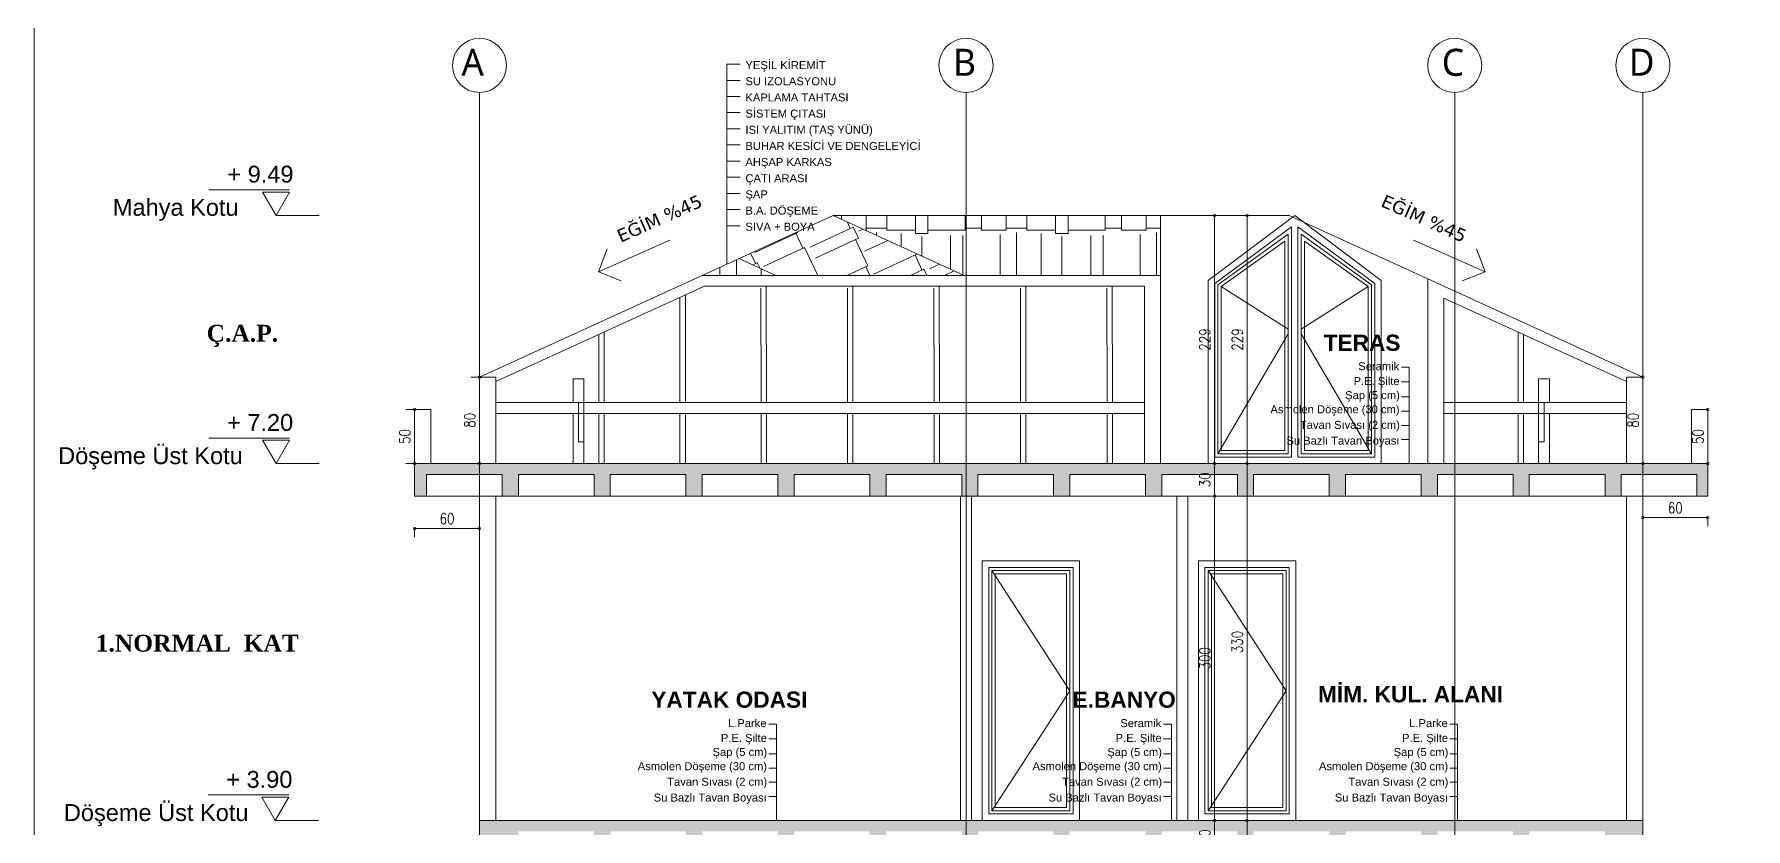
# Model space of a CAD drawing. Header units: millimetres. Extents: x 14753 to 45183, y 5640 to 19518.
# Drawn here: x 18019 to 19602, y 12728 to 13463 of the extents above; entities that cross this region are included whole.
import ezdxf

# ---------------------------------------------------------------- set-up
doc = ezdxf.new("R2010")
doc.units = ezdxf.units.MM
for name, color, linetype, lineweight in [('CERCEVE', 66, 'Continuous', 0), ('k tarama', 252, 'Continuous', 9), ('k yazi', 253, 'Continuous', 15)]:
    doc.layers.add(name, color=color, linetype=linetype, lineweight=lineweight)
doc.styles.add('MtXpl_Segoe_UI', font='segoeui.ttf')
doc.styles.add('olcu 50', font='simplxtw.shx', dxfattribs={"width": 0.8, "height": 10})
doc.styles.get("Standard").update_dxf_attribs({"font": 'arial.ttf'})
doc.dimstyles.new('K OLCU 100', dxfattribs={"dimscale": 40, "dimtxt": 10, "dimasz": 0.12, "dimexe": 0.2, "dimexo": 0.8, "dimgap": 0.1, "dimtad": 1, "dimdec": 0, "dimzin": 9, "dimtxsty": 'olcu 50', "dimblk": 'DOTSMALL', "dimcen": 0.5, "dimadec": 0, "dimazin": 0, "dimtfac": 1, "dimtdec": 0, "dimtix": 1, "dimtmove": 1, "dimatfit": 0, "dimldrblk": 'ORIGIN', "dimfxl": 1, "dimfxlon": 1, "dimarcsym": 0})
pattern_1 = [(0, (-366940.122, -4535584.14), (97.155, 45.72), [22.86, -19.05, 26.67, -11.43, 34.29, -15.24]), (0, (-366917.262, -4535582.235), (97.155, 45.72), [19.05, -72.39, 15.24, -22.86]), (0, (-366871.542, -4535586.997), (97.155, 45.72), [11.43, -118.11]), (90, (-366940.122, -4535584.14), (-32.385, 45.72), [43.815, -139.065]), (90, (-366917.262, -4535584.14), (-32.385, 45.72), [42.8625, -140.0175]), (90, (-366898.212, -4535584.14), (-32.385, 45.72), [40.005, -142.875]), (90, (-366871.542, -4535586.997), (-32.385, 45.72), [43.815, -139.065]), (90, (-366860.112, -4535586.997), (-32.385, 45.72), [43.815, -139.065]), (90, (-366825.822, -4535584.14), (-32.385, 45.72), [41.91, -140.97])]

# ---------------------------------------------------------------- blocks, each defined once
blk = doc.blocks.new('_DotSmall')
at = {"color": 0, "linetype": 'ByBlock', "const_width": 0.5}
blk.add_lwpolyline([(-0.0625, 0, 1), (0.0625, 0, 1)], format="xyb", close=True, dxfattribs=at)
blk = doc.blocks.new('*D725')
at = {"layer": 'Defpoints', "color": 0, "transparency": 16777216}
for p in [(19583.6, 12735.9), (19583.6, 12735.9), (19583.6, 12405.9)]:
    blk.add_point(p, dxfattribs=at)
at = {"layer": 'k tarama', "color": 0, "lineweight": -2, "transparency": 16777216}
for p, q in [((19583.6, 12735.9), (19575.6, 12735.9)), ((19583.6, 12405.9), (19583.6, 12735.9)), ((19583.6, 12405.9), (19575.6, 12405.9))]:
    blk.add_line(p, q, dxfattribs=at)
at = {"layer": 'k tarama', "color": 0, "lineweight": -2, "transparency": 16777216, "xscale": 4.8, "yscale": 4.8, "zscale": 4.8}
for p, rotation in [((19583.6, 12735.9), 90), ((19583.6, 12405.9), 270)]:
    blk.add_blockref('_DotSmall', p, dxfattribs=dict(at, rotation=rotation))
at = {"layer": 'k tarama', "color": 0, "transparency": 16777216, "insert": (19574.6, 12570.9), "char_height": 10, "attachment_point": 5, "rotation": 90, "style": 'olcu 50'}
blk.add_mtext('330', dxfattribs=at)
blk = doc.blocks.new('_Origin')
at = {"color": 0, "linetype": 'ByBlock', "lineweight": -2}
blk.add_line((0, 0), (-1, 0), dxfattribs=at)
blk.add_circle((0, 0), 0.5, dxfattribs=at)
blk = doc.blocks.new('*D726')
at = {"layer": 'Defpoints', "color": 0, "transparency": 16777216}
for p in [(19583.6, 13065.9), (19583.6, 13065.9), (19583.6, 12735.9)]:
    blk.add_point(p, dxfattribs=at)
at = {"layer": 'k tarama', "color": 0, "lineweight": -2, "transparency": 16777216}
for p, q in [((19583.6, 13065.9), (19575.6, 13065.9)), ((19583.6, 12735.9), (19583.6, 13065.9)), ((19583.6, 12735.9), (19575.6, 12735.9))]:
    blk.add_line(p, q, dxfattribs=at)
at = {"layer": 'k tarama', "color": 0, "lineweight": -2, "transparency": 16777216, "xscale": 4.8, "yscale": 4.8, "zscale": 4.8}
for p, rotation in [((19583.6, 13065.9), 90), ((19583.6, 12735.9), 270)]:
    blk.add_blockref('_DotSmall', p, dxfattribs=dict(at, rotation=rotation))
at = {"layer": 'k tarama', "color": 0, "transparency": 16777216, "insert": (19574.6, 12900.9), "char_height": 10, "attachment_point": 5, "rotation": 90, "style": 'olcu 50'}
blk.add_mtext('330', dxfattribs=at)
blk = doc.blocks.new('*D727')
at = {"layer": 'Defpoints', "color": 0, "transparency": 16777216}
for p in [(19583.6, 13295.3), (19583.6, 13295.3), (19583.6, 13065.9)]:
    blk.add_point(p, dxfattribs=at)
at = {"layer": 'k tarama', "color": 0, "lineweight": -2, "transparency": 16777216}
for p, q in [((19583.6, 13295.3), (19575.6, 13295.3)), ((19583.6, 13065.9), (19583.6, 13295.3)), ((19583.6, 13065.9), (19575.6, 13065.9))]:
    blk.add_line(p, q, dxfattribs=at)
at = {"layer": 'k tarama', "color": 0, "lineweight": -2, "transparency": 16777216, "xscale": 4.8, "yscale": 4.8, "zscale": 4.8}
for p, rotation in [((19583.6, 13295.3), 90), ((19583.6, 13065.9), 270)]:
    blk.add_blockref('_DotSmall', p, dxfattribs=dict(at, rotation=rotation))
at = {"layer": 'k tarama', "color": 0, "transparency": 16777216, "insert": (19574.6, 13180.6), "char_height": 10, "attachment_point": 5, "rotation": 90, "style": 'olcu 50'}
blk.add_mtext('229', dxfattribs=at)
blk = doc.blocks.new('*D728')
at = {"layer": 'Defpoints', "color": 0, "transparency": 16777216}
for p in [(19553.6, 13295.3), (19553.6, 13065.9), (19553.6, 13065.9)]:
    blk.add_point(p, dxfattribs=at)
at = {"layer": 'k tarama', "color": 0, "lineweight": -2, "transparency": 16777216}
for p, q in [((19553.6, 13295.3), (19545.6, 13295.3)), ((19553.6, 13295.3), (19553.6, 13065.9)), ((19553.6, 13065.9), (19545.6, 13065.9))]:
    blk.add_line(p, q, dxfattribs=at)
at = {"layer": 'k tarama', "color": 0, "lineweight": -2, "transparency": 16777216, "xscale": 4.8, "yscale": 4.8, "zscale": 4.8}
for p, rotation in [((19553.6, 13295.3), 90), ((19553.6, 13065.9), 270)]:
    blk.add_blockref('_DotSmall', p, dxfattribs=dict(at, rotation=rotation))
at = {"layer": 'k tarama', "color": 0, "transparency": 16777216, "insert": (19544.6, 13180.6), "char_height": 10, "attachment_point": 5, "rotation": 90, "style": 'olcu 50'}
blk.add_mtext('229', dxfattribs=at)
blk = doc.blocks.new('*D729')
at = {"layer": 'Defpoints', "color": 0, "transparency": 16777216}
for p in [(19553.6, 13065.9), (19553.6, 13035.9), (19553.6, 13035.9)]:
    blk.add_point(p, dxfattribs=at)
at = {"layer": 'k tarama', "color": 0, "lineweight": -2, "transparency": 16777216}
for p, q in [((19553.6, 13065.9), (19545.6, 13065.9)), ((19553.6, 13065.9), (19553.6, 13035.9)), ((19553.6, 13035.9), (19545.6, 13035.9))]:
    blk.add_line(p, q, dxfattribs=at)
at = {"layer": 'k tarama', "color": 0, "lineweight": -2, "transparency": 16777216, "xscale": 4.8, "yscale": 4.8, "zscale": 4.8}
for p, rotation in [((19553.6, 13065.9), 90), ((19553.6, 13035.9), 270)]:
    blk.add_blockref('_DotSmall', p, dxfattribs=dict(at, rotation=rotation))
at = {"layer": 'k tarama', "color": 0, "transparency": 16777216, "insert": (19544.6, 13050.9), "char_height": 10, "attachment_point": 5, "rotation": 90, "style": 'olcu 50'}
blk.add_mtext('30', dxfattribs=at)
blk = doc.blocks.new('*D730')
at = {"layer": 'Defpoints', "color": 0, "transparency": 16777216}
for p in [(19553.6, 13035.9), (19553.6, 12735.9), (19553.6, 12735.9)]:
    blk.add_point(p, dxfattribs=at)
at = {"layer": 'k tarama', "color": 0, "lineweight": -2, "transparency": 16777216}
for p, q in [((19553.6, 13035.9), (19545.6, 13035.9)), ((19553.6, 13035.9), (19553.6, 12735.9)), ((19553.6, 12735.9), (19545.6, 12735.9))]:
    blk.add_line(p, q, dxfattribs=at)
at = {"layer": 'k tarama', "color": 0, "lineweight": -2, "transparency": 16777216, "xscale": 4.8, "yscale": 4.8, "zscale": 4.8}
for p, rotation in [((19553.6, 13035.9), 90), ((19553.6, 12735.9), 270)]:
    blk.add_blockref('_DotSmall', p, dxfattribs=dict(at, rotation=rotation))
at = {"layer": 'k tarama', "color": 0, "transparency": 16777216, "insert": (19544.6, 12885.9), "char_height": 10, "attachment_point": 5, "rotation": 90, "style": 'olcu 50'}
blk.add_mtext('300', dxfattribs=at)
blk = doc.blocks.new('*D731')
at = {"layer": 'Defpoints', "color": 0, "transparency": 16777216}
for p in [(19553.6, 12735.9), (19553.6, 12705.9), (19553.6, 12705.9)]:
    blk.add_point(p, dxfattribs=at)
at = {"layer": 'k tarama', "color": 0, "lineweight": -2, "transparency": 16777216}
for p, q in [((19553.6, 12735.9), (19545.6, 12735.9)), ((19553.6, 12735.9), (19553.6, 12705.9)), ((19553.6, 12705.9), (19545.6, 12705.9))]:
    blk.add_line(p, q, dxfattribs=at)
at = {"layer": 'k tarama', "color": 0, "lineweight": -2, "transparency": 16777216, "xscale": 4.8, "yscale": 4.8, "zscale": 4.8}
for p, rotation in [((19553.6, 12735.9), 90), ((19553.6, 12705.9), 270)]:
    blk.add_blockref('_DotSmall', p, dxfattribs=dict(at, rotation=rotation))
at = {"layer": 'k tarama', "color": 0, "transparency": 16777216, "insert": (19544.6, 12720.9), "char_height": 10, "attachment_point": 5, "rotation": 90, "style": 'olcu 50'}
blk.add_mtext('30', dxfattribs=at)
blk = doc.blocks.new('*D717')
at = {"layer": 'Defpoints', "color": 0, "transparency": 16777216}
for p in [(20009.7, 13115.9), (20009.7, 13115.9), (20009.7, 13065.9)]:
    blk.add_point(p, dxfattribs=at)
at = {"layer": 'k tarama', "color": 0, "lineweight": -2, "transparency": 16777216}
for p, q in [((20009.7, 13115.9), (20001.7, 13115.9)), ((20009.7, 13065.9), (20009.7, 13115.9)), ((20009.7, 13065.9), (20001.7, 13065.9))]:
    blk.add_line(p, q, dxfattribs=at)
at = {"layer": 'k tarama', "color": 0, "lineweight": -2, "transparency": 16777216, "xscale": 4.8, "yscale": 4.8, "zscale": 4.8}
for p, rotation in [((20009.7, 13115.9), 90), ((20009.7, 13065.9), 270)]:
    blk.add_blockref('_DotSmall', p, dxfattribs=dict(at, rotation=rotation))
at = {"layer": 'k tarama', "color": 0, "transparency": 16777216, "insert": (20000.7, 13090.9), "char_height": 10, "attachment_point": 5, "rotation": 90, "style": 'olcu 50'}
blk.add_mtext('50', dxfattribs=at)
blk = doc.blocks.new('*D718')
at = {"layer": 'Defpoints', "color": 0, "transparency": 16777216}
for p in [(19949.7, 13145.9), (19949.7, 13145.9), (19949.7, 13065.9)]:
    blk.add_point(p, dxfattribs=at)
at = {"layer": 'k tarama', "color": 0, "lineweight": -2, "transparency": 16777216}
for p, q in [((19949.7, 13145.9), (19941.7, 13145.9)), ((19949.7, 13065.9), (19949.7, 13145.9)), ((19949.7, 13065.9), (19941.7, 13065.9))]:
    blk.add_line(p, q, dxfattribs=at)
at = {"layer": 'k tarama', "color": 0, "lineweight": -2, "transparency": 16777216, "xscale": 4.8, "yscale": 4.8, "zscale": 4.8}
for p, rotation in [((19949.7, 13145.9), 90), ((19949.7, 13065.9), 270)]:
    blk.add_blockref('_DotSmall', p, dxfattribs=dict(at, rotation=rotation))
at = {"layer": 'k tarama', "color": 0, "transparency": 16777216, "insert": (19940.7, 13105.9), "char_height": 10, "attachment_point": 5, "rotation": 90, "style": 'olcu 50'}
blk.add_mtext('80', dxfattribs=at)
blk = doc.blocks.new('*D719')
at = {"layer": 'Defpoints', "color": 0, "transparency": 16777216}
for p in [(19949.7, 13035.9), (20009.7, 13035.9), (19949.7, 13015.9)]:
    blk.add_point(p, dxfattribs=at)
at = {"layer": 'k tarama', "color": 0, "lineweight": -2, "transparency": 16777216}
for p, q in [((19949.7, 13015.9), (19949.7, 13007.9)), ((20009.7, 13015.9), (19949.7, 13015.9)), ((20009.7, 13015.9), (20009.7, 13007.9))]:
    blk.add_line(p, q, dxfattribs=at)
at = {"layer": 'k tarama', "color": 0, "lineweight": -2, "transparency": 16777216, "xscale": 4.8, "yscale": 4.8, "zscale": 4.8, "rotation": 180}
blk.add_blockref('_DotSmall', (19949.7, 13015.9), dxfattribs=at)
at = {"layer": 'k tarama', "color": 0, "lineweight": -2, "transparency": 16777216, "xscale": 4.8, "yscale": 4.8, "zscale": 4.8}
blk.add_blockref('_DotSmall', (20009.7, 13015.9), dxfattribs=at)
at = {"layer": 'k tarama', "color": 0, "transparency": 16777216, "insert": (19979.7, 13024.9), "char_height": 10, "attachment_point": 5, "style": 'olcu 50'}
blk.add_mtext('60', dxfattribs=at)
blk = doc.blocks.new('*D720')
at = {"layer": 'Defpoints', "color": 0, "transparency": 16777216}
for p in [(18813.7, 13035.9), (18873.7, 13035.9), (18813.7, 13005.9)]:
    blk.add_point(p, dxfattribs=at)
at = {"layer": 'k tarama', "color": 0, "lineweight": -2, "transparency": 16777216}
for p, q in [((18813.7, 13005.9), (18813.7, 12997.9)), ((18873.7, 13005.9), (18813.7, 13005.9)), ((18873.7, 13005.9), (18873.7, 12997.9))]:
    blk.add_line(p, q, dxfattribs=at)
at = {"layer": 'k tarama', "color": 0, "lineweight": -2, "transparency": 16777216, "xscale": 4.8, "yscale": 4.8, "zscale": 4.8, "rotation": 180}
blk.add_blockref('_DotSmall', (18813.7, 13005.9), dxfattribs=at)
at = {"layer": 'k tarama', "color": 0, "lineweight": -2, "transparency": 16777216, "xscale": 4.8, "yscale": 4.8, "zscale": 4.8}
blk.add_blockref('_DotSmall', (18873.7, 13005.9), dxfattribs=at)
at = {"layer": 'k tarama', "color": 0, "transparency": 16777216, "insert": (18843.7, 13014.9), "char_height": 10, "attachment_point": 5, "style": 'olcu 50'}
blk.add_mtext('60', dxfattribs=at)
blk = doc.blocks.new('*D721')
at = {"layer": 'Defpoints', "color": 0, "transparency": 16777216}
for p in [(18873.7, 13145.9), (18873.7, 13145.9), (18873.7, 13065.9)]:
    blk.add_point(p, dxfattribs=at)
at = {"layer": 'k tarama', "color": 0, "lineweight": -2, "transparency": 16777216}
for p, q in [((18873.7, 13145.9), (18865.7, 13145.9)), ((18873.7, 13065.9), (18873.7, 13145.9)), ((18873.7, 13065.9), (18865.7, 13065.9))]:
    blk.add_line(p, q, dxfattribs=at)
at = {"layer": 'k tarama', "color": 0, "lineweight": -2, "transparency": 16777216, "xscale": 4.8, "yscale": 4.8, "zscale": 4.8}
for p, rotation in [((18873.7, 13145.9), 90), ((18873.7, 13065.9), 270)]:
    blk.add_blockref('_DotSmall', p, dxfattribs=dict(at, rotation=rotation))
at = {"layer": 'k tarama', "color": 0, "transparency": 16777216, "insert": (18864.7, 13105.9), "char_height": 10, "attachment_point": 5, "rotation": 90, "style": 'olcu 50'}
blk.add_mtext('80', dxfattribs=at)
blk = doc.blocks.new('*D722')
at = {"layer": 'Defpoints', "color": 0, "transparency": 16777216}
for p in [(18813.7, 13115.9), (18813.7, 13115.9), (18813.7, 13065.9)]:
    blk.add_point(p, dxfattribs=at)
at = {"layer": 'k tarama', "color": 0, "lineweight": -2, "transparency": 16777216}
for p, q in [((18813.7, 13115.9), (18805.7, 13115.9)), ((18813.7, 13065.9), (18813.7, 13115.9)), ((18813.7, 13065.9), (18805.7, 13065.9))]:
    blk.add_line(p, q, dxfattribs=at)
at = {"layer": 'k tarama', "color": 0, "lineweight": -2, "transparency": 16777216, "xscale": 4.8, "yscale": 4.8, "zscale": 4.8}
for p, rotation in [((18813.7, 13115.9), 90), ((18813.7, 13065.9), 270)]:
    blk.add_blockref('_DotSmall', p, dxfattribs=dict(at, rotation=rotation))
at = {"layer": 'k tarama', "color": 0, "transparency": 16777216, "insert": (18804.7, 13090.9), "char_height": 10, "attachment_point": 5, "rotation": 90, "style": 'olcu 50'}
blk.add_mtext('50', dxfattribs=at)
blk = doc.blocks.new('kot1')
for p, q in [((578788.5, 90039.1), (578863, 90039.1)), ((578801, 90015.5), (578761, 90015.5))]:
    blk.add_line(p, q)
blk.add_lwpolyline([(578813.5, 90037.1), (578788.5, 90037.1), (578801, 90015.5)], close=True)
blk = doc.blocks.new('GXFFCGXFGFC')
at = {"layer": 'k yazi'}
for p, q in [((25995.3, 12934.2), (25995.3, 12749.5)), ((26007.4, 12934.2), (25995.3, 12934.2)), ((26007.4, 12919.2), (25995.3, 12919.2)), ((26007.4, 12904.3), (25995.3, 12904.3)), ((26007.4, 12889.4), (25995.3, 12889.4)), ((26007.4, 12874.4), (25995.3, 12874.4)), ((26007.4, 12859.5), (25995.3, 12859.5)), ((26007.4, 12844.6), (25995.3, 12844.6)), ((26007.4, 12829.6), (25995.3, 12829.6)), ((26007.4, 12814.7), (25995.3, 12814.7)), ((26007.4, 12799.7), (25995.3, 12799.7)), ((26007.4, 12784.8), (25995.3, 12784.8))]:
    blk.add_line(p, q, dxfattribs=at)
for s, p in [('YEŞİL KİREMİT', (26012.4, 12929.6)), ('SU IZOLASYONU', (26012.4, 12914.7)), ('KAPLAMA TAHTASI', (26012.4, 12899.7)), ('SİSTEM ÇITASI', (26012.4, 12884.8)), ('ISI YALITIM (TAŞ YÜNÜ)', (26012.4, 12869.8)), ('BUHAR KESİCİ VE DENGELEYİCİ', (26012.4, 12854.9)), ('AHŞAP KARKAS', (26012.4, 12840)), ('ÇATI ARASI', (26012.4, 12825)), ('ŞAP', (26012.4, 12810.1)), ('B.A. DÖŞEME', (26012.4, 12795.1)), ('SIVA + BOYA', (26012.4, 12780.2))]:
    blk.add_text(s, height=7.4, dxfattribs=at).set_placement(p)
blk = doc.blocks.new('iski kesiti')
at = {"layer": 'k tarama'}
h = blk.add_hatch(dxfattribs=at)
h.set_pattern_fill('AR-RSHKE', color=256, scale=0.15, angle=115)
h.set_pattern_definition([(115, (-366940.122, -4535584.14), (-82.49586924, 68.7302261), [22.86, -19.05, 26.67, -11.43, 34.29, -15.24]), (115, (-366951.51, -4535564.227), (-82.49586924, 68.7302261), [19.05, -72.39, 15.24, -22.86]), (115, (-366966.516, -4535520.78), (-82.49586924, 68.7302261), [11.43, -118.11]), (205, (-366940.122, -4535584.14), (-27.74989962, -48.6728846), [43.815, -139.065]), (205, (-366949.783, -4535563.422), (-27.74989962, -48.6728846), [42.8625, -140.0175]), (205, (-366957.834, -4535546.157), (-27.74989962, -48.6728846), [40.005, -142.875]), (205, (-366966.516, -4535520.778), (-27.74989962, -48.6728846), [43.815, -139.065]), (205, (-366971.346, -4535510.42), (-27.74989962, -48.6728846), [43.815, -139.065]), (205, (-366988.428, -4535480.55), (-27.74989962, -48.6728846), [41.91, -140.97])])
h.paths.add_polyline_path([(19113.7, 13255.5), (19147.9, 13239.9), (19321.9, 13239.9), (19200.7, 13295.3)])
h = blk.add_hatch(dxfattribs=at)
h.set_pattern_fill('AR-RSHKE', color=256, scale=0.15, angle=360)
h.set_pattern_definition(pattern_1)
h.paths.add_polyline_path([(19200.7, 13295.3), (19321.9, 13239.9), (19503.7, 13239.9), (19503.7, 13295.3)])
h = blk.add_hatch(dxfattribs=at)
h.set_pattern_fill('AR-RSHKE', color=256, scale=0.15, angle=360)
h.set_pattern_definition(pattern_1)
h.paths.add_polyline_path([(19079.6, 13239.9), (19113.7, 13255.5), (19147.9, 13239.9)])
h = blk.add_hatch(dxfattribs=at)
h.set_pattern_fill('JIS_STN_2.5', color=256, scale=5)
h.set_pattern_definition([(45, (-366940.122, -4535584.14), (-8.838834765, 8.838834765), []), (45, (-366931.297, -4535584.14), (-8.838834765, 8.838834765), [6, -2.5])])
h.paths.add_polyline_path([(19489.7, 13055.9), (19419.7, 13055.9), (19419.7, 13035.9), (19404.7, 13035.9), (19404.7, 13055.9), (19334.7, 13055.9), (19334.7, 13035.9), (19319.7, 13035.9), (19319.7, 13055.9), (19249.7, 13055.9), (19249.7, 13035.9), (19234.7, 13035.9), (19234.7, 13055.9), (19164.7, 13055.9), (19164.7, 13035.9), (19149.7, 13035.9), (19149.7, 13055.9), (19079.7, 13055.9), (19079.7, 13035.9), (19064.7, 13035.9), (19064.7, 13055.9), (18994.7, 13055.9), (18994.7, 13035.9), (18979.7, 13035.9), (18979.7, 13055.9), (18909.7, 13055.9), (18909.7, 13035.9), (18894.7, 13035.9), (18894.7, 13055.9), (18824.7, 13055.9), (18824.7, 13035.9), (18813.7, 13035.9), (18813.7, 13065.9), (20009.7, 13065.9), (20009.7, 13035.9), (19999.7, 13035.9), (19999.7, 13055.9), (19929.7, 13055.9), (19929.7, 13035.9), (19914.7, 13035.9), (19914.7, 13055.9), (19844.7, 13055.9), (19844.7, 13035.9), (19829.7, 13035.9), (19829.7, 13055.9), (19759.7, 13055.9), (19759.7, 13035.9), (19744.7, 13035.9), (19744.7, 13055.9), (19674.7, 13055.9), (19674.7, 13035.9), (19659.7, 13035.9), (19659.7, 13055.9), (19589.7, 13055.9), (19589.7, 13035.9), (19574.7, 13035.9), (19574.7, 13055.9), (19504.7, 13055.9), (19504.7, 13035.9), (19489.7, 13035.9)])
h.paths.add_polyline_path([(19489.7, 12725.9), (19419.7, 12725.9), (19419.7, 12705.9), (19404.7, 12705.9), (19404.7, 12725.9), (19334.7, 12725.9), (19334.7, 12705.9), (19319.7, 12705.9), (19319.7, 12725.9), (19249.7, 12725.9), (19249.7, 12705.9), (19234.7, 12705.9), (19234.7, 12725.9), (19164.7, 12725.9), (19164.7, 12705.9), (19149.7, 12705.9), (19149.7, 12725.9), (19079.7, 12725.9), (19079.7, 12705.9), (19064.7, 12705.9), (19064.7, 12725.9), (18994.7, 12725.9), (18994.7, 12705.9), (18979.7, 12705.9), (18979.7, 12725.9), (18909.7, 12725.9), (18909.7, 12705.9), (18873.7, 12705.9), (18873.7, 12735.9), (19949.7, 12735.9), (19949.7, 12705.9), (19914.7, 12705.9), (19914.7, 12725.9), (19844.7, 12725.9), (19844.7, 12705.9), (19829.7, 12705.9), (19829.7, 12725.9), (19759.7, 12725.9), (19759.7, 12705.9), (19744.7, 12705.9), (19744.7, 12725.9), (19674.7, 12725.9), (19674.7, 12705.9), (19659.7, 12705.9), (19659.7, 12725.9), (19589.7, 12725.9), (19589.7, 12705.9), (19574.7, 12705.9), (19574.7, 12725.9), (19504.7, 12725.9), (19504.7, 12705.9), (19489.7, 12705.9)])
h.paths.add_polyline_path([(19489.7, 12395.9), (19419.7, 12395.9), (19419.7, 12375.9), (19404.7, 12375.9), (19404.7, 12395.9), (19334.7, 12395.9), (19334.7, 12375.9), (19319.7, 12375.9), (19319.7, 12395.9), (19249.7, 12395.9), (19249.7, 12375.9), (19234.7, 12375.9), (19234.7, 12395.9), (19164.7, 12395.9), (19164.7, 12375.9), (19149.7, 12375.9), (19149.7, 12395.9), (19079.7, 12395.9), (19079.7, 12375.9), (19064.7, 12375.9), (19064.7, 12395.9), (18994.7, 12395.9), (18994.7, 12375.9), (18979.7, 12375.9), (18979.7, 12395.9), (18909.7, 12395.9), (18909.7, 12375.9), (18898.7, 12375.9), (18898.7, 12125.9), (18873.7, 12125.9), (18873.7, 12405.9), (19949.7, 12405.9), (19949.7, 12125.9), (19924.7, 12125.9), (19924.7, 12375.9), (19914.7, 12375.9), (19914.7, 12395.9), (19844.7, 12395.9), (19844.7, 12375.9), (19829.7, 12375.9), (19829.7, 12395.9), (19759.7, 12395.9), (19759.7, 12375.9), (19744.7, 12375.9), (19744.7, 12395.9), (19674.7, 12395.9), (19674.7, 12375.9), (19659.7, 12375.9), (19659.7, 12395.9), (19589.7, 12395.9), (19589.7, 12375.9), (19574.7, 12375.9), (19574.7, 12395.9), (19504.7, 12395.9), (19504.7, 12375.9), (19489.7, 12375.9)])
h.paths.add_polyline_path([(18823.7, 12065.9), (18823.7, 12125.9), (19999.7, 12125.9), (19999.7, 12065.9)])
for p, q in [((18873.7, 11887.5), (18873.7, 13409)), ((19323.7, 11887.5), (19323.7, 13409)), ((19775.7, 11887.5), (19775.7, 13409)), ((19949.7, 11887.5), (19949.7, 13409)), ((19200.7, 13295.3), (19079.6, 13239.9)), ((19622.7, 13295.3), (19200.7, 13295.3)), ((19200.7, 13295.3), (19321.9, 13239.9)), ((19503.7, 13239.9), (19503.7, 13295.3)), ((19622.7, 13295.3), (19750.7, 13236.8)), ((19049.9, 13272.6), (18983.8, 13243.2)), ((19737.5, 13272.6), (19803.7, 13243.2)), ((18983.8, 13243.2), (18991.7, 13264.4)), ((19113.7, 13255.5), (19147.9, 13239.9)), ((19803.7, 13243.2), (19795.7, 13264.4)), ((19079.6, 13239.9), (18873.7, 13145.9)), ((18983.8, 13243.2), (19004.8, 13234.9)), ((19079.6, 13239.9), (19503.7, 13239.9)), ((19503.7, 13065.9), (19503.7, 13239.9)), ((19750.7, 13065.9), (19750.7, 13236.8)), ((19750.7, 13236.8), (19949.7, 13145.9)), ((19803.7, 13243.2), (19782.6, 13234.9)), ((19081.8, 13229.9), (18888.7, 13141.7)), ((19081.8, 13229.9), (19488.7, 13229.9)), ((19488.7, 13065.9), (19488.7, 13229.9)), ((19765.7, 13065.9), (19765.7, 13218.9)), ((19765.7, 13218.9), (19934.7, 13141.7)), ((19733.6, 13154.9), (19726.4, 13154.9)), ((19733.6, 13065.9), (19733.6, 13154.9)), ((19733.6, 13141.4), (19726.4, 13141.4)), ((19733.6, 13127.6), (19726.4, 13127.6)), ((19733.6, 13127.6), (19726.4, 13127.6)), ((19733.6, 13114.4), (19726.4, 13114.4)), ((19733.6, 13114.4), (19726.4, 13114.4)), ((19733.6, 13101.2), (19726.4, 13101.2)), ((19733.6, 13101.2), (19726.4, 13101.2)), ((19733.6, 13088), (19726.4, 13088)), ((19733.6, 13088), (19726.4, 13088)), ((20009.7, 13065.9), (18813.7, 13065.9)), ((18813.7, 13065.9), (18813.7, 13035.9)), ((20009.7, 13035.9), (20009.7, 13065.9)), ((20009.7, 13035.9), (18813.7, 13035.9)), ((18873.7, 12735.9), (18873.7, 13035.9)), ((18888.7, 12735.9), (18888.7, 13035.9)), ((19318.7, 12735.9), (19318.7, 13035.9)), ((19328.7, 12735.9), (19328.7, 13035.9)), ((19518.7, 12735.9), (19518.7, 13035.9)), ((19528.7, 12735.9), (19528.7, 13035.9)), ((19934.7, 12735.9), (19934.7, 13035.9)), ((19949.7, 12735.9), (19949.7, 13035.9)), ((19148.4, 12824.9), (19141.2, 12824.9)), ((19148.4, 12735.9), (19148.4, 12824.9)), ((19513.6, 12824.9), (19506.3, 12824.9)), ((19513.6, 12735.9), (19513.6, 12824.9)), ((19778.4, 12824.9), (19771.2, 12824.9)), ((19778.4, 12735.9), (19778.4, 12824.9)), ((19148.4, 12811.4), (19141.2, 12811.4)), ((19513.6, 12811.4), (19506.3, 12811.4)), ((19778.4, 12811.4), (19771.2, 12811.4)), ((19148.4, 12797.6), (19141.2, 12797.6)), ((19148.4, 12797.6), (19141.2, 12797.6)), ((19513.6, 12797.6), (19506.3, 12797.6)), ((19513.6, 12797.6), (19506.3, 12797.6)), ((19778.4, 12797.6), (19771.2, 12797.6)), ((19778.4, 12797.6), (19771.2, 12797.6)), ((19148.4, 12784.4), (19141.2, 12784.4)), ((19148.4, 12784.4), (19141.2, 12784.4)), ((19513.6, 12784.4), (19506.3, 12784.4)), ((19513.6, 12784.4), (19506.3, 12784.4)), ((19778.4, 12784.4), (19771.2, 12784.4)), ((19778.4, 12784.4), (19771.2, 12784.4)), ((19148.4, 12771.2), (19141.2, 12771.2)), ((19148.4, 12771.2), (19141.2, 12771.2)), ((19513.6, 12771.2), (19506.3, 12771.2)), ((19513.6, 12771.2), (19506.3, 12771.2)), ((19778.4, 12771.2), (19771.2, 12771.2)), ((19778.4, 12771.2), (19771.2, 12771.2)), ((19148.4, 12758), (19141.2, 12758)), ((19148.4, 12758), (19141.2, 12758)), ((19513.6, 12758), (19506.3, 12758)), ((19513.6, 12758), (19506.3, 12758)), ((19778.4, 12758), (19771.2, 12758)), ((19778.4, 12758), (19771.2, 12758)), ((19949.7, 12735.9), (18873.7, 12735.9)), ((18873.7, 12735.9), (18873.7, 12705.9)), ((19949.7, 12705.9), (19949.7, 12735.9))]:
    blk.add_line(p, q, dxfattribs=at)
at = {"layer": 'k tarama', "ltscale": 10}
for p, q in [((19559.7, 13229.7), (19621.7, 13190.3)), ((19695.7, 13229.7), (19633.7, 13190.3)), ((19621.7, 13185.9), (19556.7, 13074.9)), ((19633.7, 13185.9), (19698.7, 13074.9)), ((19347.7, 12966.9), (19419.7, 12855.9)), ((19547.7, 12966.9), (19619.7, 12855.9)), ((19419.7, 12855.9), (19347.7, 12744.9)), ((19619.7, 12855.9), (19547.7, 12744.9))]:
    blk.add_line(p, q, dxfattribs=at)
at = {"layer": 'k tarama', "color": 128, "true_color": 0x004d39}
blk.add_lwpolyline([(19627.7, 13295.3), (19707.7, 13235.1), (19707.7, 13065.9), (19547.7, 13065.9), (19547.7, 13235.1), (19627.7, 13295.3)], dxfattribs=at)
for points in [[(19624.7, 13071.9), (19553.7, 13071.9), (19553.7, 13232.4), (19624.7, 13284.7)], [(19630.7, 13071.9), (19630.7, 13284.7), (19701.7, 13232.4), (19701.7, 13071.9)], [(19556.7, 13074.9), (19556.7, 13231), (19621.7, 13278), (19621.7, 13074.9)], [(19559.7, 13077.9), (19559.7, 13229.7), (19618.7, 13271.4), (19618.7, 13077.9)], [(19633.7, 13074.9), (19633.7, 13278), (19698.7, 13231), (19698.7, 13074.9)], [(19695.7, 13077.9), (19636.7, 13077.9), (19636.7, 13271.4), (19695.7, 13229.7)]]:
    blk.add_lwpolyline(points, close=True, dxfattribs=at)
at = {"layer": 'k tarama'}
for points in [[(19064.1, 13221.8), (19064.1, 13122.3), (19059.1, 13122.3), (19059.1, 13219.5)], [(19139, 13229.8), (19139.1, 13122.3), (19134.1, 13122.3), (19134, 13228)], [(19219, 13229.8), (19219.1, 13122.3), (19214.1, 13122.3), (19214, 13228)], [(19299, 13229.8), (19299.1, 13122.3), (19294.1, 13122.3), (19294, 13228)], [(19379, 13229.8), (19379.1, 13122.3), (19374.1, 13122.3), (19374, 13228)], [(19459, 13229.8), (19459.1, 13122.3), (19454.1, 13122.3), (19454, 13228)], [(18989.1, 13187.6), (18989.1, 13122.3), (18984.1, 13122.3), (18984.1, 13185.3)], [(19834.4, 13187.6), (19834.3, 13122.3), (19839.3, 13122.3), (19839.4, 13185.3)], [(18873.7, 13065.9), (18873.7, 13145.9), (18888.7, 13145.9), (18888.7, 13065.9)], [(18960.2, 13112.3), (18960.2, 13065.9), (18970.2, 13065.9), (18970.2, 13144.1), (18960.2, 13144.1), (18960.2, 13122.3)], [(19863.3, 13112.3), (19863.3, 13065.9), (19853.3, 13065.9), (19853.3, 13144.1), (19863.3, 13144.1), (19863.3, 13122.3)], [(19949.7, 13065.9), (19949.7, 13145.9), (19934.7, 13145.9), (19934.7, 13065.9)], [(18813.7, 13065.9), (18813.7, 13115.9), (18828.7, 13115.9), (18828.7, 13065.9)], [(18960.2, 13122.3), (18888.7, 13122.3), (18888.7, 13112.3), (19488.7, 13112.3)], [(19488.7, 13122.3), (18960.2, 13122.3), (18960.2, 13122.3)], [(19863.3, 13122.3), (19934.7, 13122.3), (19934.7, 13112.3), (19765.7, 13112.3)], [(19765.7, 13122.3), (19863.3, 13122.3), (19863.3, 13122.3)], [(20009.7, 13065.9), (20009.7, 13115.9), (19994.7, 13115.9), (19994.7, 13065.9)], [(19764.3, 13065.9), (19759.3, 13065.9)], [(18894.7, 13035.9), (18894.7, 13055.9), (18824.7, 13055.9), (18824.7, 13035.9)], [(18979.7, 13035.9), (18979.7, 13055.9), (18909.7, 13055.9), (18909.7, 13035.9)], [(19064.7, 13035.9), (19064.7, 13055.9), (18994.7, 13055.9), (18994.7, 13035.9)], [(19149.7, 13035.9), (19149.7, 13055.9), (19079.7, 13055.9), (19079.7, 13035.9)], [(19234.7, 13035.9), (19234.7, 13055.9), (19164.7, 13055.9), (19164.7, 13035.9)], [(19319.7, 13035.9), (19319.7, 13055.9), (19249.7, 13055.9), (19249.7, 13035.9)], [(19404.7, 13035.9), (19404.7, 13055.9), (19334.7, 13055.9), (19334.7, 13035.9)], [(19489.7, 13035.9), (19489.7, 13055.9), (19419.7, 13055.9), (19419.7, 13035.9)], [(19574.7, 13035.9), (19574.7, 13055.9), (19504.7, 13055.9), (19504.7, 13035.9)], [(19659.7, 13035.9), (19659.7, 13055.9), (19589.7, 13055.9), (19589.7, 13035.9)], [(19744.7, 13035.9), (19744.7, 13055.9), (19674.7, 13055.9), (19674.7, 13035.9)], [(19829.7, 13035.9), (19829.7, 13055.9), (19759.7, 13055.9), (19759.7, 13035.9)], [(19914.7, 13035.9), (19914.7, 13055.9), (19844.7, 13055.9), (19844.7, 13035.9)], [(19999.7, 13035.9), (19999.7, 13055.9), (19929.7, 13055.9), (19929.7, 13035.9)]]:
    blk.add_lwpolyline(points, dxfattribs=at)
for points in [[(18970.2, 13122.3), (18965.2, 13122.3), (18965.2, 13085.9), (18970.2, 13085.9)], [(18984.1, 13065.9), (18989.1, 13065.9), (18989.1, 13112.3), (18984.1, 13112.3)], [(19059.1, 13065.9), (19064.1, 13065.9), (19064.1, 13112.3), (19059.1, 13112.3)], [(19134.1, 13065.9), (19139.1, 13065.9), (19139.1, 13112.3), (19134.1, 13112.3)], [(19214.1, 13065.9), (19219.1, 13065.9), (19219.1, 13112.3), (19214.1, 13112.3)], [(19294.1, 13065.9), (19299.1, 13065.9), (19299.1, 13112.3), (19294.1, 13112.3)], [(19374.1, 13065.9), (19379.1, 13065.9), (19379.1, 13112.3), (19374.1, 13112.3)], [(19454.1, 13065.9), (19459.1, 13065.9), (19459.1, 13112.3), (19454.1, 13112.3)], [(19839.3, 13065.9), (19834.3, 13065.9), (19834.3, 13112.3), (19839.3, 13112.3)], [(19853.3, 13122.3), (19858.3, 13122.3), (19858.3, 13085.9), (19853.3, 13085.9)], [(19338.7, 12735.9), (19428.7, 12735.9), (19428.7, 12975.9), (19338.7, 12975.9)], [(19344.7, 12969.9), (19344.7, 12741.9), (19422.7, 12741.9), (19422.7, 12969.9)], [(19347.7, 12966.9), (19347.7, 12744.9), (19419.7, 12744.9), (19419.7, 12966.9)], [(19538.7, 12735.9), (19628.7, 12735.9), (19628.7, 12975.9), (19538.7, 12975.9)], [(19544.7, 12969.9), (19544.7, 12741.9), (19622.7, 12741.9), (19622.7, 12969.9)], [(19547.7, 12966.9), (19547.7, 12744.9), (19619.7, 12744.9), (19619.7, 12966.9)], [(19350.7, 12963.9), (19350.7, 12747.9), (19416.7, 12747.9), (19416.7, 12963.9)], [(19550.7, 12963.9), (19550.7, 12747.9), (19616.7, 12747.9), (19616.7, 12963.9)]]:
    blk.add_lwpolyline(points, close=True, dxfattribs=at)
at = {"layer": 'k tarama', "linetype": 'Continuous'}
for centre in [(18873.7, 13434), (19323.7, 13434), (19775.7, 13434), (19949.7, 13434)]:
    blk.add_circle(centre, 25, dxfattribs=at)
at = {"layer": 'k tarama'}
blk.add_blockref('GXFFCGXFGFC', (-6892.7, 501), dxfattribs=at)
at = {"layer": 'k tarama', "xscale": -1}
for p in [(597486.5, -76720.2), (597486.5, -76949.6), (597485.8, -77279.6)]:
    blk.add_blockref('kot1', p, dxfattribs=at)
at = {"layer": 'k tarama', "style": 'MtXpl_Segoe_UI'}
for s, p in [('A', (18857, 13424.4)), ('B', (19311.7, 13424.4)), ('C', (19763.7, 13424.4)), ('D', (19936.7, 13424.4))]:
    blk.add_text(s, height=25, dxfattribs=at).set_placement(p)
at = {"layer": 'k tarama'}
for s, p in [('+ 9.49', (18640.5, 13325.7, 574.2)), ('Mahya Kotu', (18534.6, 13295, 574.2)), ('+ 7.20', (18640.2, 13096.1, 574.2)), ('Döşeme Üst Kotu', (18484, 13065.4, 574.2)), ('+ 3.90', (18639.5, 12766.1, 574.2)), ('Döşeme Üst Kotu', (18489.3, 12735.4, 574.2))]:
    blk.add_text(s, height=15.6, dxfattribs=at).set_placement(p)
at = {"layer": 'k tarama', "char_height": 12}
for insert, attachment_point, rotation in [((19081.1, 13303.9), 9, 23.9625), ((19706.4, 13303.9), 7, 336.0375)]:
    blk.add_mtext_dynamic_manual_height_columns('{\\fVerdana|b0|i0|c162|p34;EĞİM %45}', width=153.763, gutter_width=12.5, heights=[0], dxfattribs=dict(at, insert=insert, attachment_point=attachment_point, rotation=rotation))
at = {"layer": 'k tarama'}
for s, insert, char_height, width, attachment_point in [('{\\fTimes New Roman|b1|i0|c162|p18;Ç.A.P.}', (18654.4, 13194.2, 0), 15.6, 230.85, 2), ('{\\fArial|b1|i0|c162|p34;\\C0;TERAS}', (19690, 13185.1), 15, 177.577, 2), ('{\\C7;Seramik}', (19724.4, 13159.6), 7.4, 53.891, 3), ('{\\fArial|b0|i0|c162|p34;\\C7;P.E. Şilte}', (19724.7, 13145.9), 7.4, 45.536, 3), ('{\\fArial|b0|i0|c162|p34;\\C7;Şap (5 cm)}', (19724.9, 13132.9), 7.4, 52.752, 3), ('{\\C7;Asmolen Döşeme (30 cm)}', (19724.7, 13119.8), 7.4, 121.866, 3), ('{\\fArial|b0|i0|c162|p34;\\C7;Tavan Sıvası (2 cm)}', (19725, 13105.4), 7.4, 92.245, 3), ('{\\fArial|b0|i0|c162|p34;\\C7;Su Bazlı Tavan Boyası}', (19724.6, 13090.8), 7.4, 113.095, 3), ('{\\fTimes New Roman|b1|i0|c162|p18;1.NORMAL  KAT}', (18612.7, 12907.6, 0), 15.6, 230.85, 2), ('{\\fArial|b1|i0|c162|p34;\\C0;YATAK ODASI}', (19104.8, 12855.1), 15, 177.577, 2), ('{\\fArial|b1|i0|c162|p34;\\C0;E.BANYO}', (19470, 12855.1), 15, 177.577, 2), ('{\\fArial|b1|i0|c162|p34;\\C0;MİM. KUL. ALANI}', (19734.8, 12860.1), 15, 177.577, 2), ('{\\C7;L.Parke}', (19139.2, 12829.6), 7.4, 53.891, 3), ('{\\C7;Seramik}', (19504.3, 12829.6), 7.4, 53.891, 3), ('{\\C7;L.Parke}', (19769.2, 12829.6), 7.4, 53.891, 3), ('{\\fArial|b0|i0|c162|p34;\\C7;P.E. Şilte}', (19139.5, 12815.9), 7.4, 45.536, 3), ('{\\fArial|b0|i0|c162|p34;\\C7;P.E. Şilte}', (19504.6, 12815.9), 7.4, 45.536, 3), ('{\\fArial|b0|i0|c162|p34;\\C7;P.E. Şilte}', (19769.5, 12815.9), 7.4, 45.536, 3), ('{\\fArial|b0|i0|c162|p34;\\C7;Şap (5 cm)}', (19139.8, 12802.9), 7.4, 52.752, 3), ('{\\fArial|b0|i0|c162|p34;\\C7;Şap (5 cm)}', (19504.9, 12802.9), 7.4, 52.752, 3), ('{\\fArial|b0|i0|c162|p34;\\C7;Şap (5 cm)}', (19769.8, 12802.9), 7.4, 52.752, 3), ('{\\C7;Asmolen Döşeme (30 cm)}', (19139.6, 12789.8), 7.4, 121.866, 3), ('{\\fArial|b0|i0|c162|p34;\\C7;Tavan Sıvası (2 cm)}', (19139.8, 12775.4), 7.4, 92.245, 3), ('{\\C7;Asmolen Döşeme (30 cm)}', (19504.7, 12789.8), 7.4, 121.866, 3), ('{\\fArial|b0|i0|c162|p34;\\C7;Tavan Sıvası (2 cm)}', (19505, 12775.4), 7.4, 92.245, 3), ('{\\C7;Asmolen Döşeme (30 cm)}', (19769.6, 12789.8), 7.4, 121.866, 3), ('{\\fArial|b0|i0|c162|p34;\\C7;Tavan Sıvası (2 cm)}', (19769.8, 12775.4), 7.4, 92.245, 3), ('{\\fArial|b0|i0|c162|p34;\\C7;Su Bazlı Tavan Boyası}', (19139.4, 12760.8), 7.4, 113.095, 3), ('{\\fArial|b0|i0|c162|p34;\\C7;Su Bazlı Tavan Boyası}', (19504.6, 12760.8), 7.4, 113.095, 3), ('{\\fArial|b0|i0|c162|p34;\\C7;Su Bazlı Tavan Boyası}', (19769.4, 12760.8), 7.4, 113.095, 3)]:
    blk.add_mtext(s, dxfattribs=dict(at, insert=insert, char_height=char_height, width=width, attachment_point=attachment_point))
for base, p1, p2, angle, picture, middle in [((19553.6, 13065.9), (19553.6, 13295.3), (19553.6, 13065.9), 90, '*D728', (19544.6, 13180.6)), ((19583.6, 13295.3), (19583.6, 13065.9), (19583.6, 13295.3), 90, '*D727', (19574.6, 13180.6)), ((18873.7, 13145.9), (18873.7, 13065.9), (18873.7, 13145.9), 90, '*D721', (18864.7, 13105.9)), ((19949.7, 13145.9), (19949.7, 13065.9), (19949.7, 13145.9), 90, '*D718', (19940.7, 13105.9)), ((18813.7, 13115.9), (18813.7, 13065.9), (18813.7, 13115.9), 90, '*D722', (18804.7, 13090.9)), ((20009.7, 13115.9), (20009.7, 13065.9), (20009.7, 13115.9), 90, '*D717', (20000.7, 13090.9)), ((19553.6, 13035.9), (19553.6, 13065.9), (19553.6, 13035.9), 90, '*D729', (19544.6, 13050.9)), ((19583.6, 13065.9), (19583.6, 12735.9), (19583.6, 13065.9), 90, '*D726', (19574.6, 12900.9)), ((18813.7, 13005.9), (18873.7, 13035.9), (18813.7, 13035.9), 180, '*D720', (18843.7, 13014.9)), ((19553.6, 12735.9), (19553.6, 13035.9), (19553.6, 12735.9), 90, '*D730', (19544.6, 12885.9)), ((19949.7, 13015.9), (20009.7, 13035.9), (19949.7, 13035.9), 180, '*D719', (19979.7, 13024.9)), ((19553.6, 12705.9), (19553.6, 12735.9), (19553.6, 12705.9), 90, '*D731', (19544.6, 12720.9)), ((19583.6, 12735.9), (19583.6, 12405.9), (19583.6, 12735.9), 90, '*D725', (19574.6, 12570.9))]:
    dim = blk.add_linear_dim(base=base, p1=p1, p2=p2, angle=angle, dimstyle='K OLCU 100', dxfattribs=at)
    dim.commit()
    dim.dimension.update_dxf_attribs({"geometry": picture, "text_midpoint": middle})

msp = doc.modelspace()

# ---------------------------------------------------------------- linework, layer by layer
at = {"layer": 'CERCEVE'}
msp.add_lwpolyline([(18018.7, 10502), (18018.7, 14267), (23396.6, 14267), (23396.6, 10502)], close=True, dxfattribs=at)

# ---------------------------------------------------------------- block references
at = {"layer": 'k tarama'}
msp.add_blockref('iski kesiti', (-443.2, 0), dxfattribs=at)

doc.saveas('drawing.dxf')
